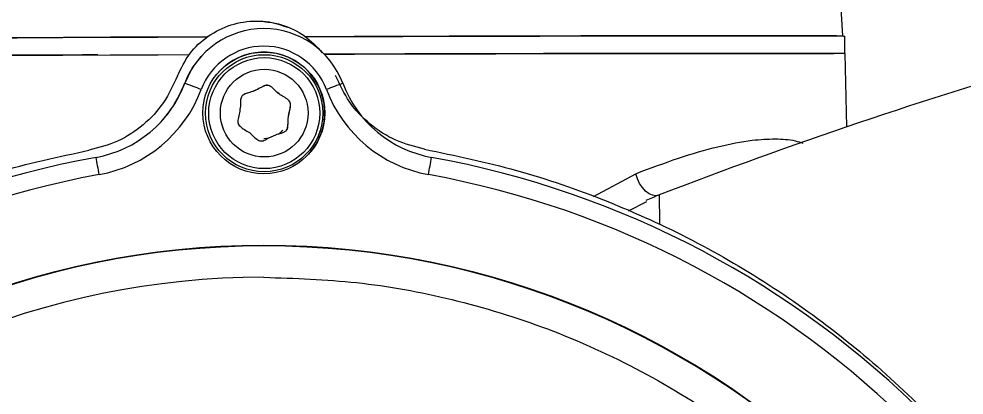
# Model space of a CAD drawing. Header units: millimetres. Extents: x 2271 to 4415, y 823 to 2339.
# Drawn here: x 3687.1 to 3767.7, y 2138.7 to 2170.8 of the extents above; entities that cross this region are included whole.
import ezdxf

# ---------------------------------------------------------------- set-up
doc = ezdxf.new("R2010")
doc.units = ezdxf.units.MM

msp = doc.modelspace()

# ---------------------------------------------------------------- linework, layer by layer
at = {"color": 7, "linetype": 'Continuous', "lineweight": 25}
for p, q in [((3757.349, 2169.362), (3757.076, 2174.269)), ((3757.534, 2167.859), (3757.529, 2169.355)), ((3702.637, 2167.633), (3702.614, 2167.608)), ((3757.704, 2161.603), (3757.575, 2167.855)), ((3701.159, 2165.182), (3701.168, 2165.191)), ((3701.21, 2165.306), (3701.224, 2165.322)), ((3708.408, 2160.63), (3707.958, 2160.583)), ((3736.078, 2155.649), (3739.701, 2157.603)), ((3740.609, 2155.214), (3739.058, 2154.414)), ((3760.787, 2140.326), (3760.792, 2140.331))]:
    msp.add_line(p, q, dxfattribs=at)
at = {"color": 7, "linetype": 'Continuous', "lineweight": 25, "flags": 128}
for points in [[(3657.13, 2169.039), (3657.229, 2169.045), (3657.668, 2169.054), (3658.456, 2169.064), (3659.586, 2169.076), (3661.052, 2169.088), (3662.842, 2169.1), (3664.944, 2169.114), (3667.344, 2169.128), (3670.024, 2169.142), (3672.965, 2169.157), (3676.148, 2169.173), (3679.549, 2169.188), (3683.145, 2169.203), (3686.911, 2169.219), (3690.82, 2169.234), (3694.845, 2169.249), (3698.957, 2169.263), (3703.129, 2169.278), (3703.203, 2169.278)], [(3703.203, 2169.277), (3703.144, 2169.277), (3698.987, 2169.263), (3694.89, 2169.249), (3690.879, 2169.234), (3686.984, 2169.219), (3683.232, 2169.203), (3679.648, 2169.188), (3676.259, 2169.173), (3673.088, 2169.158), (3670.157, 2169.143), (3667.487, 2169.128), (3665.096, 2169.114), (3663.001, 2169.101), (3661.217, 2169.088), (3659.757, 2169.076), (3658.631, 2169.065), (3657.846, 2169.055), (3657.408, 2169.046), (3657.309, 2169.039)], [(3711.456, 2169.304), (3711.53, 2169.304), (3715.701, 2169.316), (3719.813, 2169.327), (3723.838, 2169.338), (3727.747, 2169.347), (3731.513, 2169.356), (3735.109, 2169.363), (3738.511, 2169.369), (3741.693, 2169.374), (3744.635, 2169.377), (3747.315, 2169.38), (3749.714, 2169.381), (3751.816, 2169.381), (3753.607, 2169.379), (3755.072, 2169.376), (3756.203, 2169.372), (3756.991, 2169.367), (3757.43, 2169.36), (3757.529, 2169.355)], [(3757.35, 2169.354), (3757.251, 2169.36), (3756.813, 2169.366), (3756.028, 2169.372), (3754.901, 2169.376), (3753.441, 2169.378), (3751.657, 2169.38), (3749.563, 2169.38), (3747.172, 2169.379), (3744.502, 2169.377), (3741.57, 2169.373), (3738.399, 2169.368), (3735.01, 2169.362), (3731.427, 2169.355), (3727.674, 2169.347), (3723.779, 2169.337), (3719.769, 2169.327), (3715.671, 2169.316), (3711.515, 2169.304), (3711.457, 2169.303)], [(3657.219, 2167.534), (3657.145, 2167.537), (3657.233, 2167.545), (3657.673, 2167.554), (3658.461, 2167.565), (3659.591, 2167.576), (3661.057, 2167.588), (3662.847, 2167.6), (3664.949, 2167.614), (3667.348, 2167.628), (3670.028, 2167.642), (3672.97, 2167.657), (3676.152, 2167.673), (3679.554, 2167.688), (3683.15, 2167.703), (3686.916, 2167.719), (3690.825, 2167.734), (3694.85, 2167.749), (3698.962, 2167.763), (3701.635, 2167.773)], [(3701.159, 2165.182), (3701.857, 2166.615), (3702.614, 2167.608)], [(3757.575, 2167.855), (3757.53, 2167.859), (3757.168, 2167.866), (3756.447, 2167.871), (3755.373, 2167.876), (3753.952, 2167.879), (3752.195, 2167.881), (3750.116, 2167.881), (3747.727, 2167.88), (3745.048, 2167.878), (3742.098, 2167.874), (3738.896, 2167.87), (3735.468, 2167.864), (3731.836, 2167.856), (3728.028, 2167.848), (3724.071, 2167.839), (3719.994, 2167.828), (3715.825, 2167.817), (3713.127, 2167.809)], [(3713.127, 2167.809), (3715.706, 2167.816), (3719.818, 2167.827), (3723.843, 2167.838), (3727.752, 2167.847), (3731.518, 2167.856), (3735.114, 2167.863), (3738.515, 2167.869), (3741.698, 2167.874), (3744.64, 2167.877), (3747.32, 2167.88), (3749.719, 2167.881), (3751.821, 2167.881), (3753.611, 2167.879), (3755.077, 2167.876), (3756.207, 2167.872), (3756.606, 2167.87)], [(3700.35, 2163.556), (3700.638, 2164.055), (3701.159, 2165.182)], [(3709.586, 2161.303), (3709.514, 2161.228), (3709.178, 2160.952)], [(3741.612, 2155.749), (3741.431, 2155.723), (3741.134, 2155.762), (3740.83, 2155.896), (3740.534, 2156.117), (3740.26, 2156.415), (3740.022, 2156.774), (3739.833, 2157.177), (3739.701, 2157.603)], [(3741.705, 2155.785), (3741.705, 2155.639), (3741.707, 2155.087), (3741.71, 2154.125), (3741.713, 2153.257)]]:
    msp.add_lwpolyline(points, dxfattribs=at)
at = {"color": 7, "linetype": 'Continuous', "lineweight": 25}
for centre, radius in [((3707.967, 2162.793), 5.2), ((3707.995, 2162.767), 5), ((3708.001, 2162.773), 4.739), ((3708.002, 2162.774), 3.742), ((3707.967, 2080.293), 71.202)]:
    msp.add_circle(centre, radius, dxfattribs=at)
for centre, radius, start, end in [((3892.105, 1767.125), 416.745, 101.22027, 111.15509), ((3707.964, 2162.79), 7.2, 20.58662, 159.41319), ((3707.348, 2163.391), 7.2, 68.50928, 90.72361), ((3707.967, 2162.793), 5.7, 20.58662, 159.4132), ((3707.958, 2162.783), 5.2, 317.72621, 137.72594), ((3691.863, 2168.838), 10, 280.30601, 339.41336), ((3691.848, 2168.822), 10, 317.72608, 339.41336), ((3646.365, 2016.065), 159.019, 69.27821, 69.81918), ((3826.213, 1865.259), 320.112, 110.38598, 110.65385), ((3724.066, 2168.838), 10, 200.58678, 259.69378), ((3691.865, 2168.841), 11.5, 280.30601, 339.41336), ((3724.069, 2168.841), 11.5, 200.58678, 259.69378), ((3707.964, 2080.29), 80, 100.30599, 169.69399), ((3512.48, 2124.914), 184.351, 10.18952, 10.65499), ((3450.62, 2207.258), 275.911, 349.61597, 349.92679), ((3707.964, 2080.29), 80, 10.30621, 79.69381), ((3707.967, 2080.293), 78.5, 100.30599, 169.69399), ((3707.967, 2080.293), 78.5, 10.30621, 79.69381), ((3748.922, 2137.133), 20, 111.15509, 114.6915), ((3707.969, 2080.295), 71.137, 270.00008, 179.99995), ((3707.974, 2080.301), 68.457, 90.00009, 359.99993)]:
    msp.add_arc(centre, radius, start, end, dxfattribs=at)
for points, knots in [([(3700.6, 2165.95), (3700.913, 2166.609), (3701.54, 2167.927), (3703.174, 2169.434), (3705.143, 2170.411), (3707.327, 2170.752), (3709.5, 2170.419), (3711.493, 2169.494), (3712.475, 2168.449), (3712.957, 2167.936)], [0, 0, 0, 0, 0.1435764, 0.2871529, 0.4307293, 0.5743058, 0.7178822, 0.8614587, 1, 1, 1, 1]), ([(3693.799, 2167.745), (3693.514, 2167.744), (3690.853, 2167.735), (3686.044, 2167.716), (3681.857, 2167.698), (3679.763, 2167.689)], [0, 0, 0, 0, 0.056546, 0.528273, 1, 1, 1, 1]), ([(3706.737, 2161.129), (3706.454, 2161.283), (3706.114, 2161.468), (3705.804, 2161.795), (3705.723, 2162.054), (3705.852, 2162.631), (3705.985, 2163.271), (3705.967, 2163.892), (3706.056, 2164.227), (3706.291, 2164.398), (3706.601, 2164.509), (3707.141, 2164.631), (3707.658, 2164.931), (3708.112, 2165.162), (3708.383, 2165.15), (3708.782, 2164.938), (3709.208, 2164.343), (3709.893, 2164.084), (3710.2, 2163.753), (3710.282, 2163.494), (3710.152, 2162.917), (3710.019, 2162.278), (3710.037, 2161.656), (3709.948, 2161.322), (3709.714, 2161.15), (3709.403, 2161.039), (3708.863, 2160.917), (3708.346, 2160.618), (3707.892, 2160.387), (3707.621, 2160.398), (3707.225, 2160.614), (3706.959, 2160.895), (3706.737, 2161.129)], [0, 0, 0, 0, 0.066265, 0.079332, 0.091749, 0.120574, 0.19854, 0.226761, 0.249845, 0.26589, 0.284505, 0.318085, 0.379426, 0.408251, 0.420668, 0.433735, 0.5, 0.566265, 0.579332, 0.591749, 0.620574, 0.69854, 0.726761, 0.749845, 0.76589, 0.784505, 0.818085, 0.879426, 0.908251, 0.920668, 0.933735, 1, 1, 1, 1]), ([(3709.87, 2161.291), (3709.88, 2161.297), (3709.955, 2161.346), (3710.001, 2161.541), (3710.039, 2161.859), (3710.012, 2162.418), (3710.171, 2162.992), (3710.278, 2163.491), (3710.197, 2163.749), (3709.89, 2164.081), (3709.204, 2164.339), (3708.779, 2164.935), (3708.379, 2165.146), (3708.109, 2165.158), (3707.583, 2164.886), (3707.011, 2164.583), (3706.394, 2164.463), (3706.206, 2164.313), (3706.127, 2164.25)], [0, 0, 0, 0, 0.0046773, 0.0367678, 0.0739982, 0.1411576, 0.2638405, 0.321489, 0.3463242, 0.3724579, 0.5049876, 0.6375173, 0.663651, 0.6884863, 0.7461347, 0.9020674, 0.95851, 1, 1, 1, 1]), ([(3739.701, 2157.603), (3740.934, 2158.067), (3743.403, 2158.998), (3746.724, 2159.958), (3749.459, 2160.487), (3751.615, 2160.607), (3753.057, 2160.517), (3753.743, 2160.276), (3753.963, 2160.198)], [0, 0, 0, 0, 0.207384, 0.415154, 0.619449, 0.773526, 0.927102, 1, 1, 1, 1]), ([(3721.673, 2159.694), (3724.308, 2159.144), (3729.579, 2158.043), (3737.224, 2155.392), (3744.577, 2152.042), (3751.551, 2147.952), (3758.08, 2143.185), (3764.091, 2137.781), (3769.545, 2131.808), (3774.299, 2125.284), (3777.406, 2120.375), (3778.694, 2117.563), (3778.862, 2117.197)], [0, 0, 0, 0, 0.109293, 0.218586, 0.327879, 0.437172, 0.546465, 0.655758, 0.765051, 0.874344, 0.983637, 1, 1, 1, 1]), ([(3707.974, 2148.757), (3710.615, 2148.669), (3716.006, 2148.488), (3724.134, 2146.988), (3732.298, 2144.489), (3740.292, 2140.865), (3747.896, 2136.155), (3754.892, 2130.425), (3760.914, 2123.991), (3765.898, 2117.094), (3769.846, 2109.964), (3772.871, 2102.569), (3774.953, 2095.077), (3776.206, 2087.643), (3776.357, 2082.717), (3776.431, 2080.3)], [0, 0, 0, 0, 0.073675, 0.150434, 0.229885, 0.311524, 0.394751, 0.478886, 0.563205, 0.640041, 0.715869, 0.790184, 0.862545, 0.932581, 1, 1, 1, 1])]:
    msp.add_open_spline(points, degree=3, knots=knots, dxfattribs=at)
for points in [[(3700.6, 2165.95), (3700.24, 2165.166), (3699.52, 2163.598), (3697.724, 2161.706), (3695.55, 2160.262), (3693.882, 2159.823), (3693.048, 2159.604)], [(3721.673, 2159.694), (3720.837, 2159.908), (3719.166, 2160.337), (3716.983, 2161.767), (3715.175, 2163.648), (3714.445, 2165.211), (3714.08, 2165.992)], [(3628.854, 2095.005), (3629.404, 2097.64), (3630.505, 2102.911), (3633.156, 2110.556), (3636.506, 2117.909), (3640.596, 2124.884), (3645.363, 2131.412), (3650.765, 2137.426), (3656.745, 2142.866), (3663.243, 2147.674), (3670.192, 2151.807), (3677.524, 2155.204), (3685.152, 2157.903), (3690.416, 2159.037), (3693.048, 2159.604)]]:
    msp.add_open_spline(points, degree=3, dxfattribs=at)

doc.saveas('drawing.dxf')
